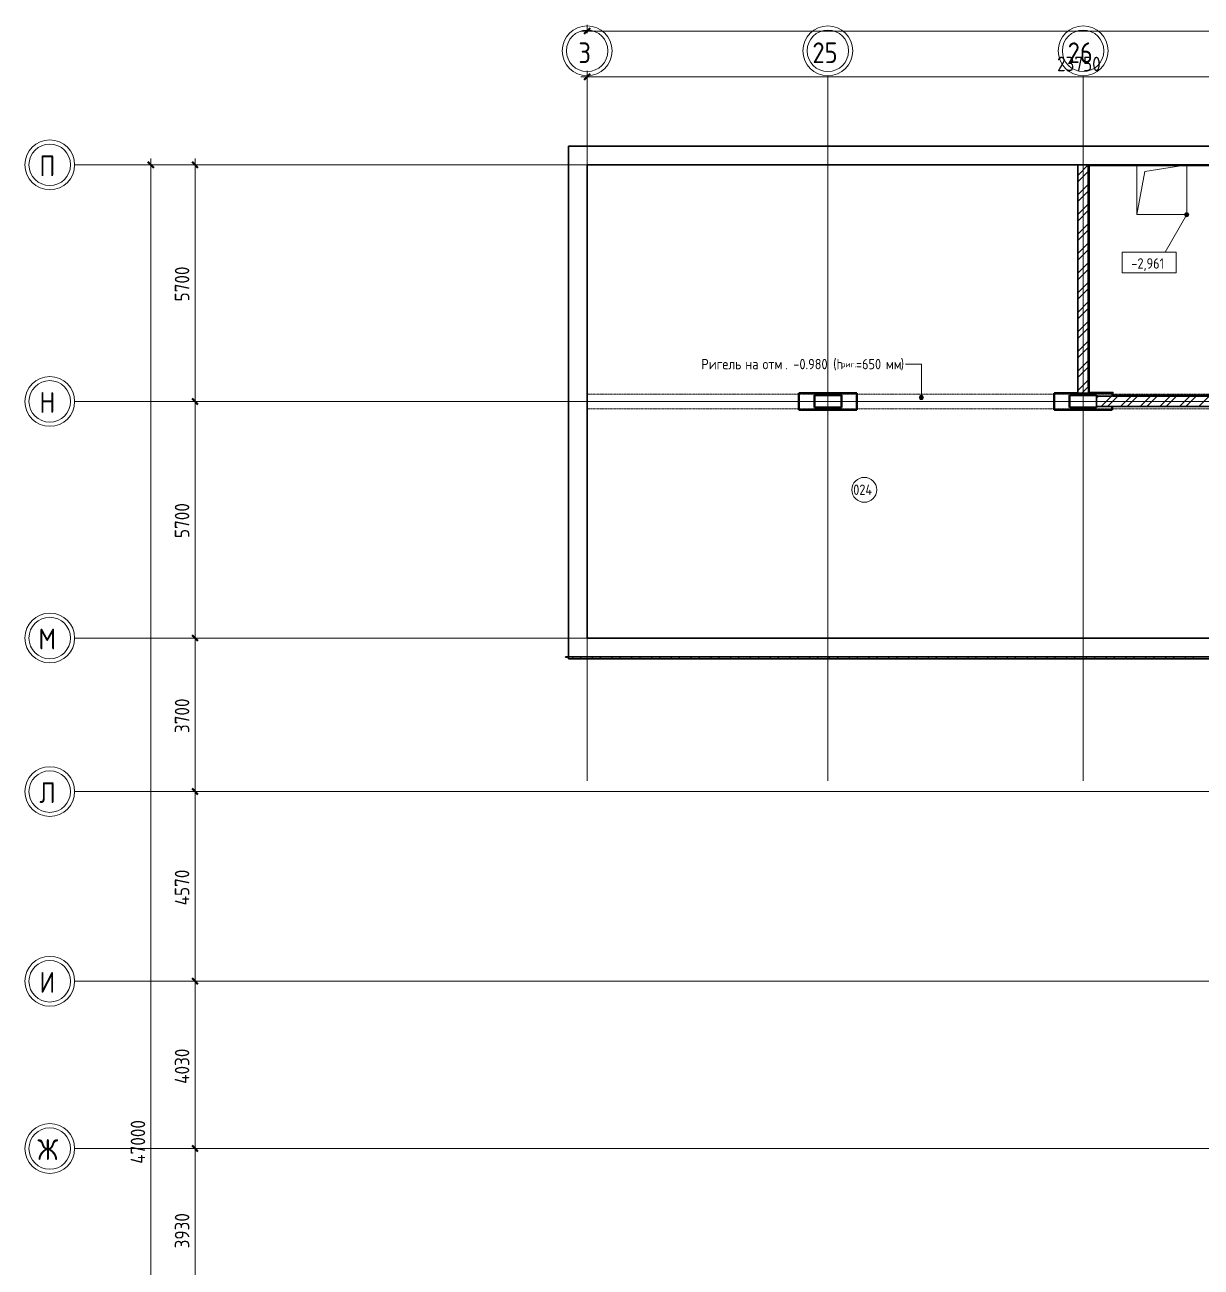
# Model space of a CAD drawing. Header units: millimetres. Extents: x -215207 to 92095, y -30385 to 123050.
# Drawn here: x -208004 to -179661, y 91817 to 121747 of the extents above; entities that cross this region are included whole.
import ezdxf

# ---------------------------------------------------------------- set-up
doc = ezdxf.new("R2010")
doc.units = ezdxf.units.MM
doc.linetypes.add('ADSK_Линия сетки', pattern=[25, 20, -2.5, 0, -2.5])
doc.linetypes.add('ADSK_Сверху', pattern=[4.5, 3, -1.5])
for name, color, linetype, lineweight in [('Аннотация', 7, 'Continuous', 20), ('Линии', 7, 'Continuous', 9), ('Марки помещений', 7, 'Continuous', 20), ('Несущие колонны', 7, 'Continuous', 20), ('Ограждение', 7, 'Continuous', 9), ('Оси', 7, 'Continuous', 9), ('Отметки', 7, 'Continuous', 9), ('Перекрытие', 7, 'Continuous', 20), ('Размеры', 7, 'Continuous', 9), ('Стены наружные', 7, 'Continuous', 20), ('Стены штриховка', 7, 'Continuous', 9)]:
    doc.layers.add(name, color=color, linetype=linetype, lineweight=lineweight)
doc.styles.add('GOST Common_1', font='GOST_Common.ttf', dxfattribs={"width": 0.9, "height": 125})
doc.styles.add('GOST Common_2', font='GOST_Common.ttf', dxfattribs={"width": 0.9, "height": 90})
doc.styles.add('GOST Common_3', font='GOST_Common.ttf', dxfattribs={"width": 0.9, "height": 2.5})
doc.styles.add('GOST Common_4', font='GOST_Common.ttf', dxfattribs={"width": 0.9, "height": 3.5})
pattern_1 = [(0, (-4410.2, 1735.1), (0, 600), []), (90, (-4410.2, 1735.1), (-600, 4e-14), [])]

# ---------------------------------------------------------------- blocks, each defined once
blk = doc.blocks.new('Подвал 21082025 планы')
at = {"layer": 'Аннотация', "lineweight": 9}
h = blk.add_hatch(color=256, dxfattribs=at)
edge = h.paths.add_edge_path()
edge.add_arc((8052, -5606), 50, 0, 360)
at = {"layer": 'Ограждение'}
h = blk.add_hatch(dxfattribs=at)
h.set_pattern_fill('FP_31', color=256, style=0, pattern_type=2)
h.set_pattern_definition([(0, (-4332.9, 1735.1), (0, 600), []), (90, (-4332.9, 1735.1), (-598.553, 4e-14), [])])
h.paths.add_polyline_path([(12100, -25), (13245, -25), (13245, -15), (12090, -15), (12100, -25)])
h = blk.add_hatch(dxfattribs=at)
h.set_pattern_fill('FP_29', color=256, style=0, pattern_type=2)
h.set_pattern_definition(pattern_1)
h.paths.add_polyline_path([(12090, -5445), (12100, -5445), (12100, -25), (12090, -15), (12090, -5335)])
h = blk.add_hatch(dxfattribs=at)
h.set_pattern_fill('FP_29', color=256, style=0, pattern_type=2)
h.set_pattern_definition(pattern_1)
h.paths.add_polyline_path([(14445, -25), (14445, -15), (13245, -15), (13245, -25)])
h = blk.add_hatch(dxfattribs=at)
h.set_pattern_fill('FP_32', color=256, style=0, pattern_type=2)
h.set_pattern_definition([(0, (-4407.1, 1735.1), (0, 600), []), (90, (-4407.1, 1735.1), (-599.969, 4e-14), [])])
h.paths.add_polyline_path([(14445, -25), (22415, -25), (22425, -15), (14445, -15)])
h = blk.add_hatch(dxfattribs=at)
h.set_pattern_fill('FP_30', color=256, style=0, pattern_type=2)
h.set_pattern_definition([(0, (-4410.2, 1731.96), (0, 599.893), []), (90, (-4410.2, 1731.96), (-600, 4e-14), [])])
h.paths.add_polyline_path([(12090, -5485), (12100, -5475), (12100, -5445), (12090, -5445), (12090, -5475)])
h = blk.add_hatch(dxfattribs=at)
h.set_pattern_fill('FP_29', color=256, style=0, pattern_type=2)
h.set_pattern_definition(pattern_1)
h.paths.add_polyline_path([(12665, -5485), (12675, -5475), (12100, -5475), (12090, -5485), (12650, -5485)])
h = blk.add_hatch(dxfattribs=at)
h.set_pattern_fill('FP_29', color=256, style=0, pattern_type=2)
h.set_pattern_definition(pattern_1)
h.paths.add_polyline_path([(17135, -5560), (17125, -5550), (12675, -5550), (12665, -5560), (15083, -5560)])
at = {"layer": 'Отметки'}
h = blk.add_hatch(color=256, dxfattribs=at)
edge = h.paths.add_edge_path()
edge.add_arc((14445, -1200), 50, 0, 360)
at = {"lineweight": 18}
for p, q in [((13245, -1200), (13245, -15)), ((13438, -160), (13245, -1200)), ((14350, -15), (13438, -160)), ((14445, -15), (14445, -1200)), ((14445, -1200), (13245, -1200))]:
    blk.add_line(p, q, dxfattribs=at)
at = {"layer": 'Аннотация', "lineweight": 20, "extrusion": (0, 0, -1)}
for p, q in [((12893, -2102), (12893, -2602)), ((14193, -2102), (12893, -2102)), ((14193, -2602), (14193, -2102)), ((12893, -2602), (14193, -2602))]:
    blk.add_line(p, q, dxfattribs=at)
at = {"layer": 'Аннотация', "lineweight": 9}
for p, q in [((7673, -4801), (7667, -4801)), ((8052, -4801), (7673, -4801)), ((8052, -5606), (8052, -4801))]:
    blk.add_line(p, q, dxfattribs=at)
blk.add_circle((8052, -5606), 50, dxfattribs=at)
at = {"layer": 'Линии', "linetype": 'ADSK_Сверху'}
for p, q in [((0, -5525), (23360, -5525)), ((0, -5875), (23360, -5875))]:
    blk.add_line(p, q, dxfattribs=at)
at = {"layer": 'Марки помещений'}
blk.add_circle((6678, -7830), 300, dxfattribs=at)
at = {"layer": 'Несущие колонны', "lineweight": 40}
for p, q in [((5100, -5500), (6500, -5500)), ((5100, -5900), (5100, -5500)), ((5475, -5850), (5475, -5550)), ((5475, -5550), (6125, -5550)), ((6125, -5550), (6125, -5850)), ((6500, -5500), (6500, -5900)), ((11250, -5500), (11825, -5500)), ((11250, -5900), (11250, -5500)), ((11625, -5850), (11625, -5550)), ((11625, -5550), (12275, -5550)), ((12275, -5550), (12275, -5575)), ((6500, -5900), (5100, -5900)), ((6125, -5850), (5475, -5850)), ((12650, -5900), (11250, -5900)), ((12275, -5850), (11625, -5850)), ((12275, -5825), (12275, -5850)), ((12650, -5825), (12650, -5900))]:
    blk.add_line(p, q, dxfattribs=at)
at = {"layer": 'Несущие колонны'}
for p, q in [((5100, -5500), (6500, -5500)), ((5100, -5900), (5100, -5500)), ((5475, -5550), (6125, -5550)), ((5475, -5850), (5475, -5550)), ((6125, -5550), (6125, -5850)), ((6500, -5500), (6500, -5900)), ((11250, -5500), (11825, -5500)), ((11250, -5900), (11250, -5500)), ((11625, -5550), (12275, -5550)), ((11625, -5850), (11625, -5550)), ((12275, -5550), (12275, -5575)), ((6500, -5900), (5100, -5900)), ((6125, -5850), (5475, -5850)), ((12650, -5900), (11250, -5900)), ((12275, -5850), (11625, -5850)), ((12275, -5825), (12275, -5850)), ((12650, -5825), (12650, -5900))]:
    blk.add_line(p, q, dxfattribs=at)
at = {"layer": 'Ограждение'}
for p, q in [((12090, -15), (12100, -25)), ((12100, -25), (13245, -25)), ((12100, -5445), (12100, -25)), ((13245, -25), (13245, -15)), ((13245, -25), (14445, -25)), ((14445, -25), (14445, -15)), ((14445, -25), (22415, -25)), ((12100, -5445), (12090, -5445)), ((12090, -5485), (12100, -5475)), ((12100, -5475), (12100, -5445)), ((12675, -5475), (12100, -5475)), ((12675, -5475), (12665, -5485)), ((12675, -5500), (12665, -5500)), ((12665, -5560), (12675, -5550)), ((12675, -5550), (12665, -5560)), ((12675, -5477), (12677, -5475)), ((12677, -5475), (12675, -5475)), ((12675, -5500), (12675, -5475)), ((12675, -5550), (12675, -5500)), ((17125, -5550), (12675, -5550))]:
    blk.add_line(p, q, dxfattribs=at)
at = {"layer": 'Оси', "linetype": 'ADSK_Линия сетки'}
for p, q in [((0, 2146), (0, -14846)), ((5800, 2146), (5800, -14846)), ((11950, 2146), (11950, -14846)), ((56683, 0), (-12349, 0)), ((56683, -5700), (-12349, -5700)), ((56683, -11400), (-12349, -11400)), ((30680, -15100), (-12349, -15100)), ((30680, -19670), (-12349, -19670)), ((30680, -23700), (-12349, -23700))]:
    blk.add_line(p, q, dxfattribs=at)
at = {"layer": 'Оси', "lineweight": 20}
for centre, radius, start, end in [((0, 2746), 600, 0, 180), ((5800, 2746), 600, 0, 180), ((11950, 2746), 600, 0, 180), ((0, 2746), 500, 0, 180), ((5800, 2746), 500, 0, 180), ((11950, 2746), 500, 0, 180), ((0, 2746), 600, 180, 0), ((0, 2746), 500, 180, 0), ((5800, 2746), 600, 180, 0), ((5800, 2746), 500, 180, 0), ((11950, 2746), 600, 180, 0), ((11950, 2746), 500, 180, 0), ((-12949, 0), 600, 90, 270), ((-12949, 0), 600, 270, 90), ((-12949, 0), 500, 90, 270), ((-12949, 0), 500, 270, 90), ((-12949, -5700), 600, 90, 270), ((-12949, -5700), 500, 90, 270), ((-12949, -5700), 600, 270, 90), ((-12949, -5700), 500, 270, 90), ((-12949, -11400), 600, 90, 270), ((-12949, -11400), 500, 90, 270), ((-12949, -11400), 600, 270, 90), ((-12949, -11400), 500, 270, 90), ((-12949, -15100), 600, 90, 270), ((-12949, -15100), 500, 90, 270), ((-12949, -15100), 600, 270, 90), ((-12949, -15100), 500, 270, 90), ((-12949, -19670), 600, 90, 270), ((-12949, -19670), 600, 270, 90), ((-12949, -19670), 500, 90, 270), ((-12949, -19670), 500, 270, 90), ((-12949, -23700), 600, 90, 270), ((-12949, -23700), 500, 90, 270), ((-12949, -23700), 600, 270, 90), ((-12949, -23700), 500, 270, 90)]:
    blk.add_arc(centre, radius, start, end, dxfattribs=at)
at = {"layer": 'Отметки', "lineweight": 20}
for p, q in [((14445, -1200), (13924, -2102)), ((13924, -2102), (13543, -2102))]:
    blk.add_line(p, q, dxfattribs=at)
at = {"layer": 'Отметки'}
blk.add_circle((14445, -1200), 50, dxfattribs=at)
at = {"layer": 'Перекрытие', "color": 49, "true_color": 0x464646}
for p, q in [((13245, -25), (13245, -1200)), ((14445, -1200), (14445, -25)), ((13245, -1200), (14445, -1200))]:
    blk.add_line(p, q, dxfattribs=at)
at = {"layer": 'Размеры', "lineweight": 20}
for p, q in [((0, 3222), (0, 3372)), ((-150, 3222), (53750, 3222)), ((0, 3222), (0, 3172)), ((-150, 2118), (23750, 2118)), ((0, 2118), (0, 2268)), ((0, 2118), (0, 2068)), ((-10511, 0), (-10661, 0)), ((-10511, -47150), (-10511, 150)), ((-10511, 0), (-10461, 0)), ((-9449, 0), (-9599, 0)), ((-9449, -5700), (-9449, 150)), ((-9449, 0), (-9399, 0)), ((-9449, -5700), (-9599, -5700)), ((-9449, -5700), (-9599, -5700)), ((-9449, -11400), (-9449, -5700)), ((-9449, -5700), (-9399, -5700)), ((-9449, -5700), (-9399, -5700)), ((-9449, -11400), (-9599, -11400)), ((-9449, -11400), (-9599, -11400)), ((-9449, -15100), (-9449, -11400)), ((-9449, -11400), (-9399, -11400)), ((-9449, -11400), (-9399, -11400)), ((-9449, -15100), (-9599, -15100)), ((-9449, -15100), (-9599, -15100)), ((-9449, -19670), (-9449, -15100)), ((-9449, -15100), (-9399, -15100)), ((-9449, -15100), (-9399, -15100)), ((-9449, -19670), (-9599, -19670)), ((-9449, -19670), (-9599, -19670)), ((-9449, -23700), (-9449, -19670)), ((-9449, -19670), (-9399, -19670)), ((-9449, -19670), (-9399, -19670)), ((-9449, -23700), (-9599, -23700)), ((-9449, -23700), (-9599, -23700)), ((-9449, -27630), (-9449, -23700)), ((-9449, -23700), (-9399, -23700)), ((-9449, -23700), (-9399, -23700))]:
    blk.add_line(p, q, dxfattribs=at)
at = {"layer": 'Размеры', "lineweight": 40}
for p, q in [((0, 3222), (71, 3293)), ((0, 3222), (-71, 3152)), ((0, 2118), (-71, 2047)), ((0, 2118), (71, 2189)), ((-10511, 0), (-10582, 71)), ((-10511, 0), (-10440, -71)), ((-9449, 0), (-9519, 71)), ((-9449, 0), (-9378, -71)), ((-9449, -5700), (-9519, -5629)), ((-9449, -5700), (-9519, -5629)), ((-9449, -5700), (-9378, -5771)), ((-9449, -5700), (-9378, -5771)), ((-9449, -11400), (-9519, -11329)), ((-9449, -11400), (-9519, -11329)), ((-9449, -11400), (-9378, -11471)), ((-9449, -11400), (-9378, -11471)), ((-9449, -15100), (-9519, -15029)), ((-9449, -15100), (-9519, -15029)), ((-9449, -15100), (-9378, -15171)), ((-9449, -15100), (-9378, -15171)), ((-9449, -19670), (-9519, -19599)), ((-9449, -19670), (-9519, -19599)), ((-9449, -19670), (-9378, -19741)), ((-9449, -19670), (-9378, -19741)), ((-9449, -23700), (-9519, -23629)), ((-9449, -23700), (-9519, -23629)), ((-9449, -23700), (-9378, -23771)), ((-9449, -23700), (-9378, -23771))]:
    blk.add_line(p, q, dxfattribs=at)
at = {"layer": 'Стены наружные', "lineweight": 30}
for p, q in [((-450, 450), (-450, -11850)), ((54050, 450), (-450, 450)), ((0, -11400), (0, 0)), ((0, 0), (23360, 0)), ((12075, 0), (12075, -5335)), ((22440, 0), (12075, 0)), ((11825, 0), (11825, -5500)), ((12090, -5485), (12090, -15)), ((12090, -15), (22425, -15)), ((11825, -5500), (12650, -5500)), ((12665, -5485), (12090, -5485)), ((12650, -5575), (12275, -5575)), ((12275, -5575), (12275, -5825)), ((12650, -5500), (12650, -5575)), ((12665, -5560), (12665, -5485)), ((17135, -5560), (12665, -5560)), ((12665, -5575), (17525, -5575)), ((12275, -5825), (17525, -5825)), ((17780, -11400), (0, -11400)), ((19535, -11850), (-520, -11850)), ((-520, -11850), (-520, -11860)), ((-520, -11860), (-450, -11860)), ((-450, -11860), (-450, -11905)), ((-450, -11905), (15320, -11905))]:
    blk.add_line(p, q, dxfattribs=at)
at = {"layer": 'Стены наружные', "linetype": 'Continuous', "lineweight": 9}
for p, q in [((12352, -15), (12367, 0)), ((12776, -15), (12791, 0)), ((13200, -15), (13215, 0)), ((13625, -15), (13640, 0)), ((14049, -15), (14064, 0)), ((14473, -15), (14488, 0)), ((11825, -254), (12075, -4)), ((11825, -411), (12075, -161)), ((12075, -292), (12090, -277)), ((11825, -725), (12075, -475)), ((11825, -883), (12075, -633)), ((12075, -716), (12090, -701)), ((11825, -1197), (12075, -947)), ((11825, -1354), (12075, -1104)), ((12075, -1140), (12090, -1125)), ((11825, -1668), (12075, -1418)), ((11825, -1825), (12075, -1575)), ((12075, -1565), (12090, -1550)), ((11825, -2140), (12075, -1890)), ((11825, -2297), (12075, -2047)), ((12075, -1989), (12090, -1974)), ((11825, -2611), (12075, -2361)), ((11825, -2768), (12075, -2518)), ((12075, -2413), (12090, -2398)), ((11825, -3083), (12075, -2833)), ((11825, -3240), (12075, -2990)), ((12075, -2837), (12090, -2822)), ((12075, -3262), (12090, -3247)), ((11825, -3554), (12075, -3304)), ((11825, -3711), (12075, -3461)), ((11825, -4026), (12075, -3776)), ((12075, -3686), (12090, -3671)), ((11825, -4183), (12075, -3933)), ((12075, -4110), (12090, -4095)), ((11825, -4497), (12075, -4247)), ((11825, -4654), (12075, -4404)), ((11825, -4969), (12075, -4719)), ((12075, -4535), (12090, -4520)), ((11825, -5126), (12075, -4876)), ((12075, -4959), (12090, -4944)), ((11825, -5440), (12075, -5190)), ((11922, -5500), (12075, -5347)), ((12075, -5383), (12090, -5368)), ((12275, -5619), (12319, -5575)), ((12382, -5500), (12397, -5485)), ((12383, -5825), (12633, -5575)), ((12540, -5825), (12790, -5575)), ((12732, -5575), (12747, -5560)), ((12854, -5825), (13104, -5575)), ((13012, -5825), (13262, -5575)), ((13156, -5575), (13171, -5560)), ((13326, -5825), (13576, -5575)), ((13483, -5825), (13733, -5575)), ((13580, -5575), (13595, -5560)), ((13797, -5825), (14047, -5575)), ((13954, -5825), (14204, -5575)), ((14004, -5575), (14019, -5560)), ((14269, -5825), (14519, -5575)), ((14426, -5825), (14676, -5575)), ((14429, -5575), (14444, -5560)), ((14740, -5825), (14990, -5575)), ((-338, -11905), (-364, -11860)), ((-171, -11905), (-145, -11860)), ((138, -11905), (112, -11860)), ((305, -11905), (331, -11860)), ((614, -11905), (588, -11860)), ((781, -11905), (807, -11860)), ((1090, -11905), (1064, -11860)), ((1258, -11905), (1284, -11860)), ((1567, -11905), (1541, -11860)), ((1734, -11905), (1760, -11860)), ((2043, -11905), (2017, -11860)), ((2210, -11905), (2236, -11860)), ((2519, -11905), (2493, -11860)), ((2686, -11905), (2712, -11860)), ((2995, -11905), (2970, -11860)), ((3163, -11905), (3189, -11860)), ((3472, -11905), (3446, -11860)), ((3639, -11905), (3665, -11860)), ((3948, -11905), (3922, -11860)), ((4115, -11905), (4141, -11860)), ((4424, -11905), (4398, -11860)), ((4591, -11905), (4617, -11860)), ((4900, -11905), (4875, -11860)), ((5068, -11905), (5094, -11860)), ((5377, -11905), (5351, -11860)), ((5544, -11905), (5570, -11860)), ((5853, -11905), (5827, -11860)), ((6020, -11905), (6046, -11860)), ((6329, -11905), (6303, -11860)), ((6496, -11905), (6522, -11860)), ((6805, -11905), (6780, -11860)), ((6973, -11905), (6999, -11860)), ((7282, -11905), (7256, -11860)), ((7449, -11905), (7475, -11860)), ((7758, -11905), (7732, -11860)), ((7925, -11905), (7951, -11860)), ((8234, -11905), (8208, -11860)), ((8401, -11905), (8427, -11860)), ((8711, -11905), (8685, -11860)), ((8878, -11905), (8904, -11860)), ((9187, -11905), (9161, -11860)), ((9354, -11905), (9380, -11860)), ((9663, -11905), (9637, -11860)), ((9830, -11905), (9856, -11860)), ((10139, -11905), (10113, -11860)), ((10306, -11905), (10332, -11860)), ((10616, -11905), (10590, -11860)), ((10783, -11905), (10809, -11860)), ((11092, -11905), (11066, -11860)), ((11259, -11905), (11285, -11860)), ((11568, -11905), (11542, -11860)), ((11735, -11905), (11761, -11860)), ((12044, -11905), (12018, -11860)), ((12211, -11905), (12237, -11860)), ((12521, -11905), (12495, -11860)), ((12688, -11905), (12714, -11860)), ((12997, -11905), (12971, -11860)), ((13164, -11905), (13190, -11860)), ((13473, -11905), (13447, -11860)), ((13640, -11905), (13666, -11860)), ((13949, -11905), (13923, -11860)), ((14116, -11905), (14142, -11860)), ((14426, -11905), (14400, -11860)), ((14593, -11905), (14619, -11860))]:
    blk.add_line(p, q, dxfattribs=at)
at = {"layer": 'Стены штриховка'}
for p, q in [((12075, -5500), (12075, -5335)), ((12650, -5575), (12665, -5575)), ((19535, -11860), (-450, -11860))]:
    blk.add_line(p, q, dxfattribs=at)
at = {"layer": 'Аннотация', "width": 0.9}
for s, height, style, p in [('Ригель', 250, 'GOST Common_3', (2751, -4926)), ('на', 250, 'GOST Common_3', (3811, -4926)), ('отм', 250, 'GOST Common_3', (4227, -4926)), ('. -0.980 (h', 250, 'GOST Common_3', (4769, -4926)), ('риг', 138.8, 'GOST Common_4', (6119, -4877)), ('=650', 250, 'GOST Common_3', (6478, -4926)), ('мм', 250, 'GOST Common_3', (7198, -4926)), (')', 250, 'GOST Common_3', (7555, -4926)), ('.', 139, 'GOST Common_4', (6440, -4877))]:
    blk.add_text(s, height=height, dxfattribs=dict(at, style=style)).set_placement(p)
at = {"layer": 'Марки помещений', "style": 'GOST Common_3', "width": 0.9}
blk.add_text('024', height=250, dxfattribs=at).set_placement((6411, -7953))
at = {"layer": 'Оси', "style": 'GOST Common_1', "width": 0.9}
for s, p in [('3', (-211, 2450)), ('25', (5428, 2450)), ('26', (11578, 2450)), ('П', (-13196, -275)), ('Н', (-13196, -5975)), ('М', (-13220, -11675)), ('Л', (-13199, -15375)), ('И', (-13196, -19945)), ('Ж', (-13244, -23975))]:
    blk.add_text(s, height=500, dxfattribs=at).set_placement(p)
at = {"layer": 'Отметки', "style": 'GOST Common_3', "width": 0.9}
blk.add_text('-2,961', height=250, dxfattribs=at).set_placement((13113, -2501))
at = {"layer": 'Размеры', "lineweight": 20, "insert": (11323, 2605), "char_height": 350, "width": 1324.48, "attachment_point": 1, "line_spacing_factor": 1.022761, "style": 'GOST Common_2'}
blk.add_mtext('23750', dxfattribs=at)
at = {"layer": 'Размеры', "lineweight": 20, "char_height": 350, "attachment_point": 1, "rotation": 90, "line_spacing_factor": 1.022761, "style": 'GOST Common_2'}
for s, insert, width in [('5700', (-9936, -3291), 1059.58), ('5700', (-9936, -8991), 1059.58), ('3700', (-9936, -13691), 1059.58), ('4570', (-9936, -17841), 1095.38), ('4030', (-9936, -22141), 1095.38), ('47000', (-10999, -24067), 1360.27), ('3930', (-9936, -26106), 1059.58)]:
    blk.add_mtext(s, dxfattribs=dict(at, insert=insert, width=width))

msp = doc.modelspace()

# ---------------------------------------------------------------- block references
msp.add_blockref('Подвал 21082025 планы', (-194454.7, 118374.7))

doc.saveas('drawing.dxf')
